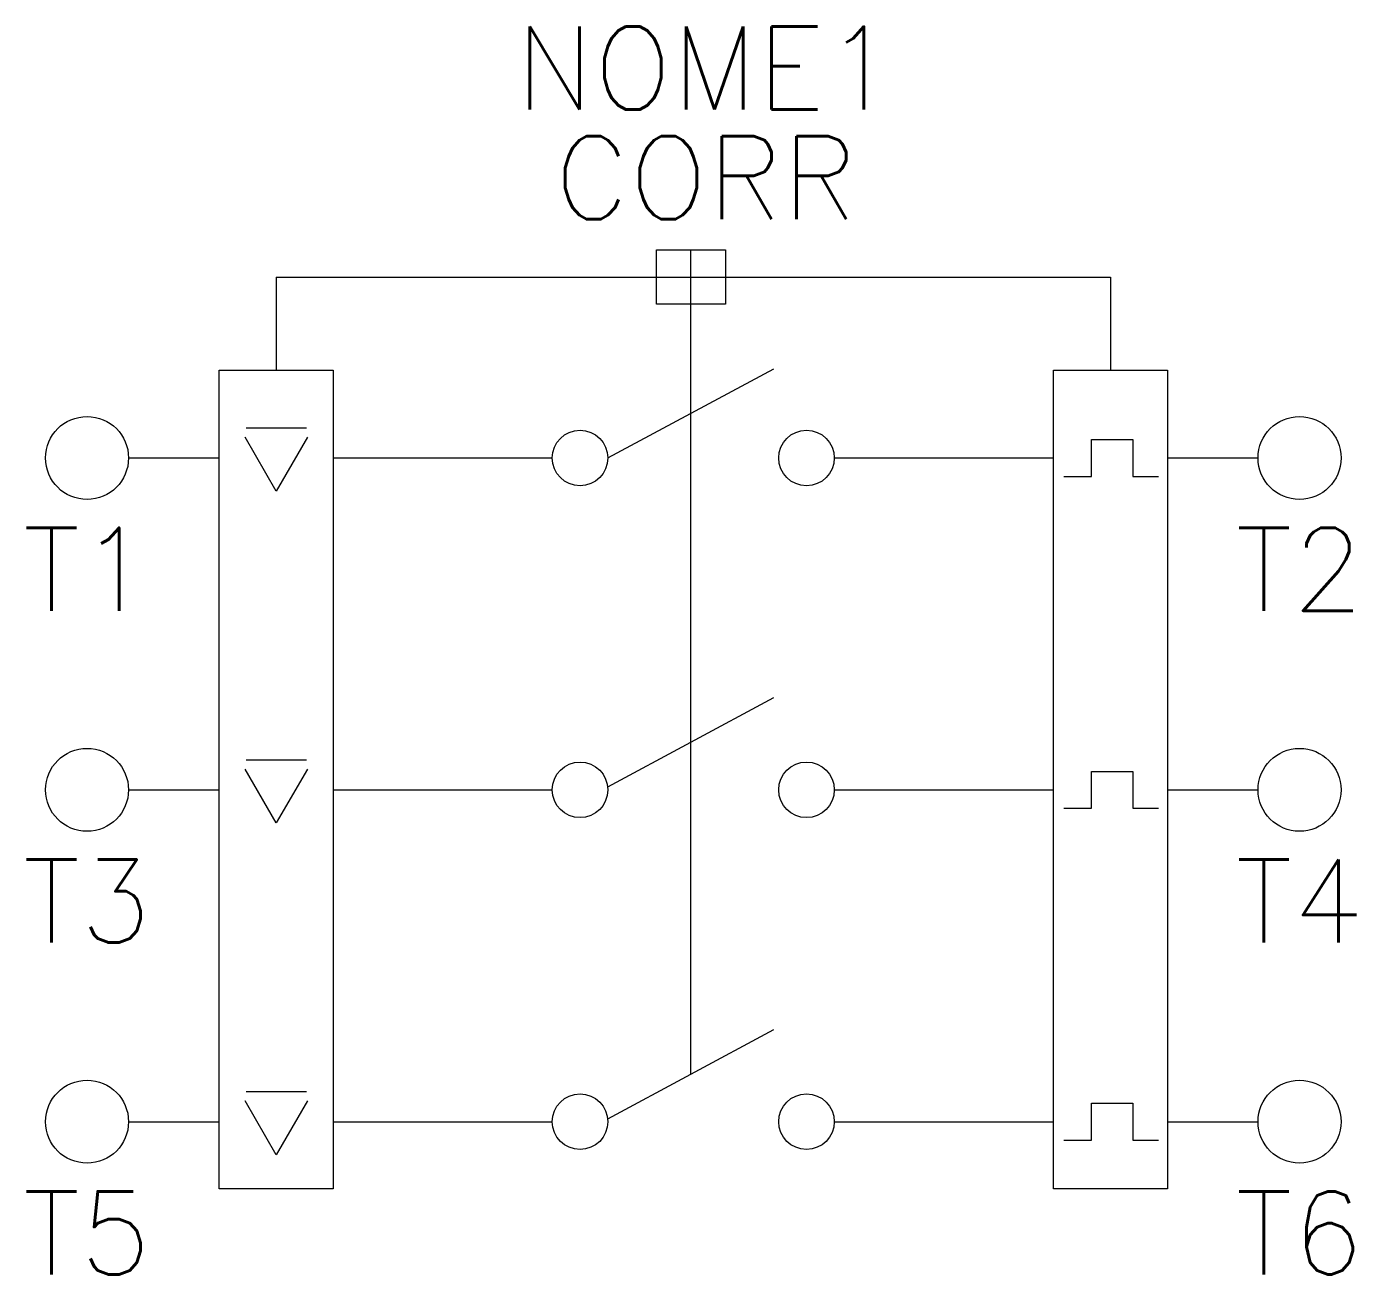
# Model space of a CAD drawing. Extents: x 368.9 to 401, y 175.5 to 205.6.
import ezdxf
from ezdxf.enums import TextEntityAlignment as Align

# ---------------------------------------------------------------- set-up
doc = ezdxf.new("R2010")
doc.units = 0
doc.header["$MEASUREMENT"] = 0
doc.layers.get('0').update_dxf_attribs({"linetype": 'CONTINUOUS'})
doc.styles.add('ROMANS', font='romans')

msp = doc.modelspace()

# ---------------------------------------------------------------- linework, layer by layer
for p, q in [((384.093, 198.876), (384.093, 200.19)), ((384.093, 200.19), (385.76, 200.19)), ((384.926, 180.317), (384.926, 200.19)), ((385.76, 200.19), (385.76, 198.876)), ((374.924, 199.528), (395.042, 199.528)), ((374.924, 199.528), (374.924, 197.283)), ((395.042, 199.528), (395.042, 197.283)), ((385.76, 198.876), (384.093, 198.876)), ((373.55, 197.283), (376.298, 197.283)), ((373.55, 177.554), (373.55, 197.283)), ((376.298, 197.283), (376.298, 177.554)), ((382.923, 195.169), (386.922, 197.321)), ((393.668, 197.283), (396.416, 197.283)), ((393.668, 177.554), (393.668, 197.283)), ((396.416, 197.283), (396.416, 177.554)), ((374.204, 195.895), (375.655, 195.895)), ((394.58, 194.726), (394.58, 195.612)), ((394.58, 195.612), (395.584, 195.612)), ((395.584, 195.612), (395.584, 194.726)), ((371.368, 195.169), (373.55, 195.169)), ((396.416, 195.169), (398.599, 195.169)), ((393.914, 194.726), (394.58, 194.726)), ((395.584, 194.726), (396.198, 194.726)), ((382.927, 187.241), (386.926, 189.393)), ((374.204, 187.895), (375.655, 187.895)), ((394.58, 186.726), (394.58, 187.612)), ((394.58, 187.612), (395.584, 187.612)), ((395.584, 187.612), (395.584, 186.726)), ((371.368, 187.169), (373.55, 187.169)), ((396.416, 187.169), (398.599, 187.169)), ((393.914, 186.726), (394.58, 186.726)), ((395.584, 186.726), (396.198, 186.726)), ((382.927, 179.241), (386.926, 181.393)), ((374.204, 179.895), (375.655, 179.895)), ((394.58, 178.726), (394.58, 179.612)), ((394.58, 179.612), (395.584, 179.612)), ((395.584, 179.612), (395.584, 178.726)), ((371.368, 179.169), (373.55, 179.169)), ((396.416, 179.169), (398.599, 179.169)), ((393.914, 178.726), (394.58, 178.726)), ((395.584, 178.726), (396.198, 178.726)), ((376.298, 177.554), (373.55, 177.554)), ((396.416, 177.554), (393.668, 177.554))]:
    msp.add_line(p, q)
at = {"linetype": 'Continuous'}
for p, q in [((374.93, 194.372), (374.18, 195.671)), ((375.685, 195.671), (374.93, 194.372)), ((376.298, 195.169), (381.583, 195.169)), ((388.383, 195.169), (393.668, 195.169)), ((374.93, 186.372), (374.18, 187.671)), ((375.685, 187.671), (374.93, 186.372)), ((376.298, 187.169), (381.583, 187.169)), ((388.383, 187.169), (393.668, 187.169)), ((374.93, 178.372), (374.18, 179.671)), ((375.685, 179.671), (374.93, 178.372)), ((376.298, 179.169), (381.583, 179.169)), ((388.383, 179.169), (393.668, 179.169))]:
    msp.add_line(p, q, dxfattribs=at)
for centre in [(370.368, 195.169), (399.599, 195.169), (370.368, 187.169), (399.599, 187.169), (370.368, 179.169), (399.599, 179.169)]:
    msp.add_circle(centre, 1, dxfattribs=at)
for centre in [(382.253, 195.169), (387.713, 195.169), (382.253, 187.169), (387.713, 187.169), (382.253, 179.169), (387.713, 179.169)]:
    msp.add_circle(centre, 0.67)

# ---------------------------------------------------------------- texts
at = {"lineweight": -3, "style": 'ROMANS'}
for tag, p in [('NOME1', (385.282, 204.569)), ('CORR', (385.282, 201.924))]:
    msp.add_attdef(tag, text='', height=2, dxfattribs=at).set_placement(p, align=Align.MIDDLE_CENTER)
for tag, p in [('T1', (370.368, 193.487)), ('T2', (399.599, 193.487)), ('T3', (370.368, 185.487)), ('T4', (399.599, 185.487)), ('T5', (370.368, 177.487)), ('T6', (399.599, 177.487))]:
    msp.add_attdef(tag, text='', height=2, dxfattribs=at).set_placement(p, align=Align.TOP_CENTER)

doc.saveas('drawing.dxf')
